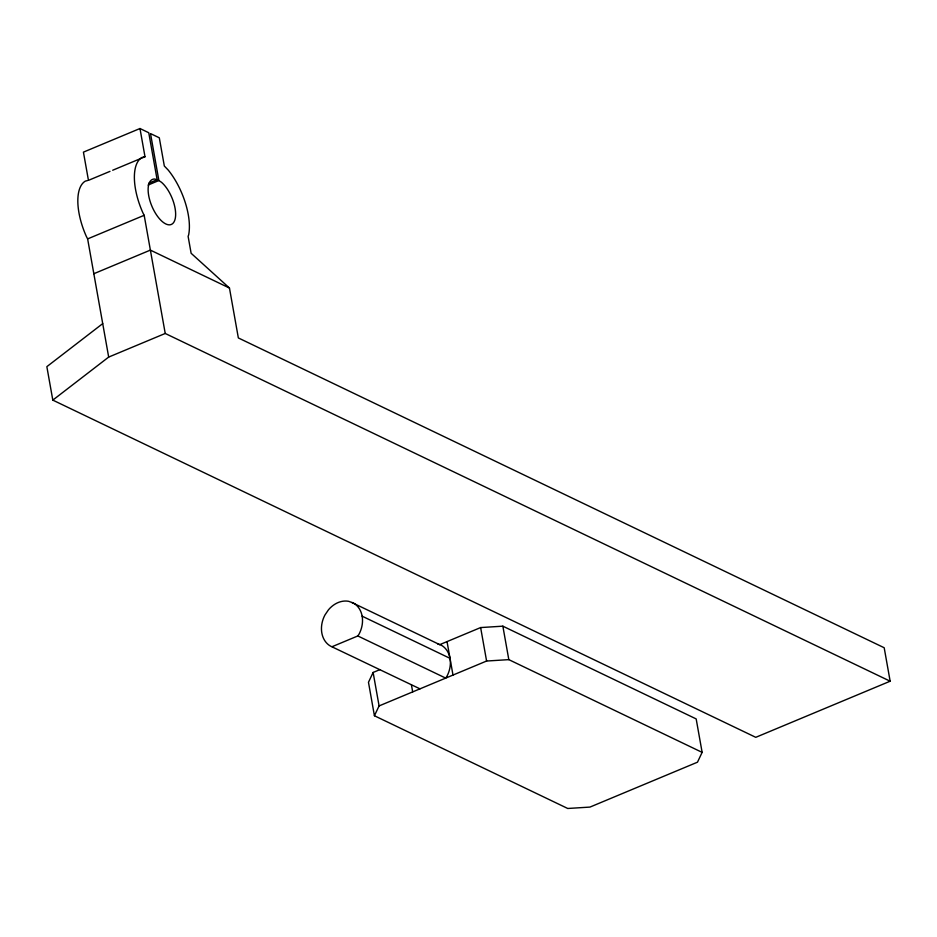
<?xml version="1.0" encoding="UTF-8"?>
<svg xmlns="http://www.w3.org/2000/svg" width="937" height="937" viewBox="0 0 937 937"><rect width="100%" height="100%" fill="white"/><g stroke="black" fill="none" stroke-linecap="round" stroke-linejoin="round"><path stroke-width="1.41" d="M379.836 669.65L373.125 672.461L368.475 682.288L374.425 715.751L567.74 808.479L589.97 807.085L697.479 762.191L702.129 752.364L696.168 718.913L502.853 626.174L480.634 627.567L439.746 644.644L351.867 602.491M374.425 715.751L379.087 705.924L373.125 672.461M332.108 646.694L357.829 635.954L359.012 634.208A24.397 19.536 -64.4 0 0 353.472 603.077L348.669 601.32A24.397 19.536 -64.4 0 0 328.512 609.741L324.963 614.977A24.397 19.536 -64.4 0 0 330.503 646.108L419.975 688.847M102.719 323.616L46.85 366.66L52.812 400.122L755.761 737.325L890.15 681.211L884.188 647.748L238.349 337.941L229.46 288.046L191.125 253.283L188.114 236.37L188.642 234.906A48.806 21.75 67.3 0 0 168.273 170.136L164.326 166.013L159.302 137.798L150.517 133.581L158.88 180.536L161.515 182.317A24.397 10.869 67.3 0 1 174.938 219.75A24.397 10.869 67.3 0 1 153.34 209.384A24.397 10.869 67.3 0 1 154.687 179.037L157.123 179.705L148.76 132.738L139.976 128.521L83.428 152.134L88.453 180.349L109.992 171.366M52.812 400.122L108.68 357.079L165.228 333.467L890.15 681.211M112.686 170.241L145.001 156.748L139.976 128.521M149.042 183.078L157.123 179.705M148.116 185.034L158.88 180.536M108.68 357.079L87.633 238.9L144.181 215.299L142.986 213.004A48.806 21.75 67.3 0 1 141.92 157.486L145.001 156.748M93.829 273.721L150.377 250.109L229.46 288.046M379.087 705.924L486.596 661.03L508.814 659.636L702.129 752.364M87.422 180.607L85.372 181.099A48.806 21.75 67.3 0 0 86.438 236.616L87.633 238.9M437.602 643.86L441.339 645.23A24.397 19.536 -64.4 0 1 446.879 676.362L445.696 678.107L357.829 635.954M362.15 616.183L450.018 658.336M502.853 626.174L508.814 659.636M480.634 627.567L486.596 661.03M447.031 641.599L452.993 675.062M411.437 684.924L412.678 691.893M144.181 215.299L165.228 333.467"/></g></svg>
